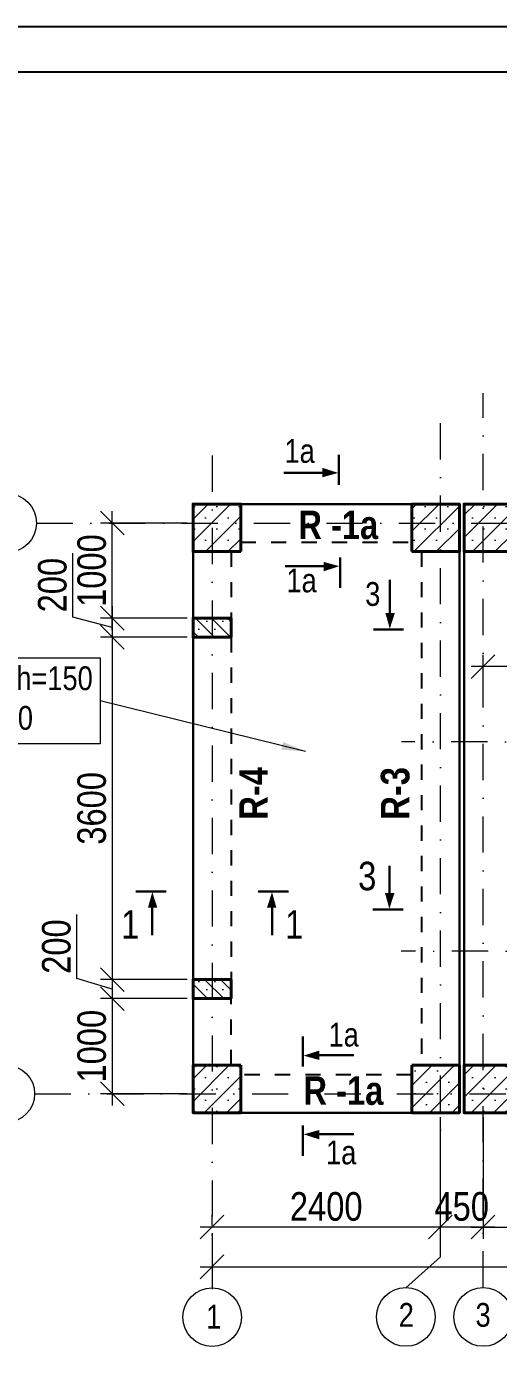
# Model space of a CAD drawing. Header units: millimetres. Extents: x -149347 to 251215, y -2929184 to -2541447.
# Drawn here: x 26307 to 31273, y -2567717 to -2553837 of the extents above; entities that cross this region are included whole.
import ezdxf

# ---------------------------------------------------------------- set-up
doc = ezdxf.new("R2010")
doc.units = ezdxf.units.MM
for name, pattern in [('CENTER', [1524, 952.5, -190.5, 190.5, -190.5]), ('DASHDOTX2', [50.8, 25.4, -12.7, 0, -12.7]), ('HIDDEN', [4, 2, -2]), ('осевая', [50.8, 31.75, -6.35, 6.35, -6.35])]:
    doc.linetypes.add(name, pattern=pattern)
for name, color, linetype, lineweight in [('Калонлар', 2, 'Continuous', 40), ('колонна', 6, 'Continuous', 40), ('оси', 65, 'осевая', 9), ('размер', 2, 'Continuous', 13)]:
    doc.layers.add(name, color=color, linetype=linetype, lineweight=lineweight)
doc.styles.add('style1', font='A3TI(LA).TTF', dxfattribs={"height": 400})
doc.styles.add('style6', font='ARIALN.TTF', dxfattribs={"height": 300})
doc.styles.add('yazitipi', font='ARIALN.TTF')
doc.dimstyles.new('DIM_100', dxfattribs={"dimscale": 100, "dimtxt": 250, "dimasz": 2.5, "dimexe": 1.25, "dimexo": 0.625, "dimtad": 1, "dimdec": 0, "dimtxsty": 'style1', "dimblk": 'OBLIQUE', "dimcen": 2.5, "dimdle": 1.25, "dimclrd": 251, "dimclre": 251, "dimaunit": 1, "dimadec": 3, "dimazin": 0, "dimtfac": 1, "dimtdec": 0, "dimtmove": 1, "dimatfit": 3, "dimfxl": 1.25, "dimlwd": 5, "dimlwe": 5, "dimarcsym": 0})
doc.dimstyles.new('sevda', dxfattribs={"dimscale": 100, "dimtxt": 2.8, "dimasz": 2.5, "dimexe": 1.25, "dimexo": 0.625, "dimtad": 1, "dimtxsty": 'yazitipi', "dimblk": 'OBLIQUE', "dimcen": 2.5, "dimclrd": 253, "dimclre": 253, "dimclrt": 73, "dimaunit": 1, "dimadec": 3, "dimazin": 0, "dimtfac": 1, "dimtmove": 1, "dimatfit": 3, "dimfxl": 1, "dimlwd": 9, "dimlwe": 9, "dimarcsym": 0})
pattern_1 = [(315, (398554.55, -2615319.86), (84.1899, 84.1899), []), (315, (398554.55, -2615404.05), (84.1899, 84.1899), [0, -119.0625])]

# ---------------------------------------------------------------- blocks, each defined once
blk = doc.blocks.new('mekteb')
at = {"color": 0, "lineweight": 25}
blk.add_line((99643, -1821466), (139843, -1821466), dxfattribs=at)
at = {"color": 0, "lineweight": 25, "ltscale": 15}
blk.add_line((139343, -1821966), (101643, -1821966), dxfattribs=at)
blk = doc.blocks.new('_Oblique')
at = {"color": 0, "linetype": 'ByBlock', "lineweight": -2}
blk.add_line((-0.5, -0.5), (0.5, 0.5), dxfattribs=at)
blk = doc.blocks.new('*D414')
at = {"color": 251, "lineweight": 5, "ltscale": 50, "transparency": 16777216}
for p, q in [((31110, -2565808), (31110, -2566585)), ((37110, -2565808), (37110, -2566585))]:
    blk.add_line(p, q, dxfattribs=at)
at = {"color": 251, "linetype": 'ByBlock', "lineweight": 5, "ltscale": 50, "transparency": 16777216}
blk.add_line((30985, -2566460), (37235, -2566460), dxfattribs=at)
at = {"layer": 'Defpoints', "color": 0, "lineweight": 15, "ltscale": 50, "transparency": 16777216}
for p in [(31110, -2565746), (37110, -2565746), (37110, -2566460)]:
    blk.add_point(p, dxfattribs=at)
at = {"color": 251, "lineweight": 5, "ltscale": 50, "transparency": 16777216, "xscale": 250, "yscale": 250, "zscale": 250, "rotation": 180}
blk.add_blockref('_Oblique', (31110, -2566460), dxfattribs=at)
at = {"color": 251, "lineweight": 5, "ltscale": 50, "transparency": 16777216, "xscale": 250, "yscale": 250, "zscale": 250}
blk.add_blockref('_Oblique', (37110, -2566460), dxfattribs=at)
at = {"color": 0, "lineweight": 15, "ltscale": 50, "transparency": 16777216, "insert": (34110, -2566270), "char_height": 300, "attachment_point": 5, "style": 'style6'}
blk.add_mtext('{\\H0.83333x;6000}', dxfattribs=at)
blk = doc.blocks.new('*D392')
at = {"color": 251, "lineweight": 5, "ltscale": 50, "transparency": 16777216}
for p, q in [((30660, -2565667), (30660, -2566585)), ((28260, -2566444), (28260, -2566335))]:
    blk.add_line(p, q, dxfattribs=at)
at = {"color": 251, "linetype": 'ByBlock', "lineweight": 5, "ltscale": 50, "transparency": 16777216}
blk.add_line((30785, -2566460), (28135, -2566460), dxfattribs=at)
at = {"layer": 'Defpoints', "color": 0, "lineweight": 15, "ltscale": 50, "transparency": 16777216}
for p in [(30660, -2565604), (28260, -2566460), (28260, -2566507)]:
    blk.add_point(p, dxfattribs=at)
at = {"color": 251, "lineweight": 5, "ltscale": 50, "transparency": 16777216, "xscale": 250, "yscale": 250, "zscale": 250, "rotation": 180}
blk.add_blockref('_Oblique', (28260, -2566460), dxfattribs=at)
at = {"color": 251, "lineweight": 5, "ltscale": 50, "transparency": 16777216, "xscale": 250, "yscale": 250, "zscale": 250}
blk.add_blockref('_Oblique', (30660, -2566460), dxfattribs=at)
at = {"color": 0, "lineweight": 15, "ltscale": 50, "transparency": 16777216, "insert": (29460, -2566245), "char_height": 300, "attachment_point": 5, "style": 'style6'}
blk.add_mtext('2400', dxfattribs=at)
blk = doc.blocks.new('*D393')
at = {"color": 251, "lineweight": 5, "ltscale": 50, "transparency": 16777216}
for p, q in [((30660, -2565303), (30660, -2566585)), ((31110, -2565303), (31110, -2566585))]:
    blk.add_line(p, q, dxfattribs=at)
at = {"color": 251, "linetype": 'ByBlock', "lineweight": 5, "ltscale": 50, "transparency": 16777216}
blk.add_line((31235, -2566460), (30535, -2566460), dxfattribs=at)
at = {"layer": 'Defpoints', "color": 0, "lineweight": 15, "ltscale": 50, "transparency": 16777216}
for p in [(30660, -2565240), (31110, -2565240), (30660, -2566460)]:
    blk.add_point(p, dxfattribs=at)
at = {"color": 251, "lineweight": 5, "ltscale": 50, "transparency": 16777216, "xscale": 250, "yscale": 250, "zscale": 250, "rotation": 180}
blk.add_blockref('_Oblique', (30660, -2566460), dxfattribs=at)
at = {"color": 251, "lineweight": 5, "ltscale": 50, "transparency": 16777216, "xscale": 250, "yscale": 250, "zscale": 250}
blk.add_blockref('_Oblique', (31110, -2566460), dxfattribs=at)
at = {"color": 0, "lineweight": 15, "ltscale": 50, "transparency": 16777216, "insert": (30885, -2566245), "char_height": 300, "attachment_point": 5, "style": 'style6'}
blk.add_mtext('450', dxfattribs=at)
blk = doc.blocks.new('*D394')
at = {"color": 251, "lineweight": 5, "ltscale": 50, "transparency": 16777216}
for p, q in [((27998, -2559058), (27085, -2559058)), ((27998, -2560058), (27085, -2560058))]:
    blk.add_line(p, q, dxfattribs=at)
at = {"color": 251, "linetype": 'ByBlock', "lineweight": 5, "ltscale": 50, "transparency": 16777216}
blk.add_line((27210, -2560183), (27210, -2558933), dxfattribs=at)
at = {"layer": 'Defpoints', "color": 0, "lineweight": 15, "ltscale": 50, "transparency": 16777216}
for p in [(27210, -2559058), (28060, -2559058), (28060, -2560058)]:
    blk.add_point(p, dxfattribs=at)
at = {"color": 251, "lineweight": 5, "ltscale": 50, "transparency": 16777216, "xscale": 250, "yscale": 250, "zscale": 250}
for p, rotation in [((27210, -2559058), 90), ((27210, -2560058), 270)]:
    blk.add_blockref('_Oblique', p, dxfattribs=dict(at, rotation=rotation))
at = {"color": 0, "lineweight": 15, "ltscale": 50, "transparency": 16777216, "insert": (26995, -2559558), "char_height": 300, "attachment_point": 5, "rotation": 90, "style": 'style6'}
blk.add_mtext('1000', dxfattribs=at)
blk = doc.blocks.new('*D395')
at = {"color": 251, "linetype": 'ByBlock', "lineweight": 5, "ltscale": 50, "transparency": 16777216}
for p, q in [((26797, -2560047), (26797, -2559375)), ((27210, -2559933), (27210, -2560383)), ((27210, -2560158), (26797, -2560047))]:
    blk.add_line(p, q, dxfattribs=at)
at = {"color": 251, "lineweight": 5, "ltscale": 50, "transparency": 16777216}
for p, q in [((27998, -2560058), (27085, -2560058)), ((27998, -2560258), (27085, -2560258))]:
    blk.add_line(p, q, dxfattribs=at)
at = {"layer": 'Defpoints', "color": 0, "lineweight": 15, "ltscale": 50, "transparency": 16777216}
for p in [(28060, -2560058), (27210, -2560258), (28060, -2560258)]:
    blk.add_point(p, dxfattribs=at)
at = {"color": 251, "lineweight": 5, "ltscale": 50, "transparency": 16777216, "xscale": 250, "yscale": 250, "zscale": 250}
for p, rotation in [((27210, -2560058), 90), ((27210, -2560258), 270)]:
    blk.add_blockref('_Oblique', p, dxfattribs=dict(at, rotation=rotation))
at = {"color": 0, "lineweight": 15, "ltscale": 50, "transparency": 16777216, "insert": (26581, -2559711), "char_height": 300, "attachment_point": 5, "rotation": 90, "style": 'style6'}
blk.add_mtext('200', dxfattribs=at)
blk = doc.blocks.new('*D396')
at = {"color": 251, "linetype": 'ByBlock', "lineweight": 5, "ltscale": 50, "transparency": 16777216}
blk.add_line((27210, -2560133), (27210, -2563983), dxfattribs=at)
at = {"color": 251, "lineweight": 5, "ltscale": 50, "transparency": 16777216}
for p, q in [((27998, -2560258), (27085, -2560258)), ((27998, -2563858), (27085, -2563858))]:
    blk.add_line(p, q, dxfattribs=at)
at = {"layer": 'Defpoints', "color": 0, "lineweight": 15, "ltscale": 50, "transparency": 16777216}
for p in [(28060, -2560258), (27210, -2563858), (28060, -2563858)]:
    blk.add_point(p, dxfattribs=at)
at = {"color": 251, "lineweight": 5, "ltscale": 50, "transparency": 16777216, "xscale": 250, "yscale": 250, "zscale": 250}
for p, rotation in [((27210, -2560258), 90), ((27210, -2563858), 270)]:
    blk.add_blockref('_Oblique', p, dxfattribs=dict(at, rotation=rotation))
at = {"color": 0, "lineweight": 15, "ltscale": 50, "transparency": 16777216, "insert": (26995, -2562058), "char_height": 300, "attachment_point": 5, "rotation": 90, "style": 'style6'}
blk.add_mtext('3600', dxfattribs=at)
blk = doc.blocks.new('*D397')
at = {"color": 251, "linetype": 'ByBlock', "lineweight": 5, "ltscale": 50, "transparency": 16777216}
for p, q in [((26839, -2563847), (26839, -2563175)), ((27210, -2563733), (27210, -2564183)), ((27210, -2563958), (26839, -2563847))]:
    blk.add_line(p, q, dxfattribs=at)
at = {"color": 251, "lineweight": 5, "ltscale": 50, "transparency": 16777216}
for p, q in [((27998, -2563858), (27085, -2563858)), ((27998, -2564058), (27085, -2564058))]:
    blk.add_line(p, q, dxfattribs=at)
at = {"layer": 'Defpoints', "color": 0, "lineweight": 15, "ltscale": 50, "transparency": 16777216}
for p in [(28060, -2563858), (27210, -2564058), (28060, -2564058)]:
    blk.add_point(p, dxfattribs=at)
at = {"color": 251, "lineweight": 5, "ltscale": 50, "transparency": 16777216, "xscale": 250, "yscale": 250, "zscale": 250}
for p, rotation in [((27210, -2563858), 90), ((27210, -2564058), 270)]:
    blk.add_blockref('_Oblique', p, dxfattribs=dict(at, rotation=rotation))
at = {"color": 0, "lineweight": 15, "ltscale": 50, "transparency": 16777216, "insert": (26623, -2563511), "char_height": 300, "attachment_point": 5, "rotation": 90, "style": 'style6'}
blk.add_mtext('200', dxfattribs=at)
blk = doc.blocks.new('*D398')
at = {"color": 251, "linetype": 'ByBlock', "lineweight": 5, "ltscale": 50, "transparency": 16777216}
blk.add_line((27210, -2563933), (27210, -2565183), dxfattribs=at)
at = {"color": 251, "lineweight": 5, "ltscale": 50, "transparency": 16777216}
for p, q in [((27998, -2564058), (27085, -2564058)), ((27998, -2565058), (27085, -2565058))]:
    blk.add_line(p, q, dxfattribs=at)
at = {"layer": 'Defpoints', "color": 0, "lineweight": 15, "ltscale": 50, "transparency": 16777216}
for p in [(28060, -2564058), (27210, -2565058), (28060, -2565058)]:
    blk.add_point(p, dxfattribs=at)
at = {"color": 251, "lineweight": 5, "ltscale": 50, "transparency": 16777216, "xscale": 250, "yscale": 250, "zscale": 250}
for p, rotation in [((27210, -2564058), 90), ((27210, -2565058), 270)]:
    blk.add_blockref('_Oblique', p, dxfattribs=dict(at, rotation=rotation))
at = {"color": 0, "lineweight": 15, "ltscale": 50, "transparency": 16777216, "insert": (26995, -2564558), "char_height": 300, "attachment_point": 5, "rotation": 90, "style": 'style6'}
blk.add_mtext('1000', dxfattribs=at)
blk = doc.blocks.new('*D412')
at = {"color": 251, "lineweight": 5, "ltscale": 50, "transparency": 16777216}
for p, q in [((31110, -2560751), (31110, -2560442)), ((33560, -2560841), (33560, -2560442))]:
    blk.add_line(p, q, dxfattribs=at)
at = {"color": 251, "linetype": 'ByBlock', "lineweight": 5, "ltscale": 50, "transparency": 16777216}
blk.add_line((33685, -2560567), (30985, -2560567), dxfattribs=at)
at = {"layer": 'Defpoints', "color": 0, "lineweight": 15, "ltscale": 50, "transparency": 16777216}
for p in [(31110, -2560567), (31110, -2560814), (33560, -2560903)]:
    blk.add_point(p, dxfattribs=at)
at = {"color": 251, "lineweight": 5, "ltscale": 50, "transparency": 16777216, "xscale": 250, "yscale": 250, "zscale": 250, "rotation": 180}
blk.add_blockref('_Oblique', (31110, -2560567), dxfattribs=at)
at = {"color": 251, "lineweight": 5, "ltscale": 50, "transparency": 16777216, "xscale": 250, "yscale": 250, "zscale": 250}
blk.add_blockref('_Oblique', (33560, -2560567), dxfattribs=at)
at = {"color": 0, "lineweight": 15, "ltscale": 50, "transparency": 16777216, "insert": (32335, -2560377), "char_height": 300, "attachment_point": 5, "style": 'style6'}
blk.add_mtext('{\\H0.83333x;2450}', dxfattribs=at)
blk = doc.blocks.new('*D423')
at = {"color": 251, "lineweight": 5, "ltscale": 50, "transparency": 16777216}
for p, q in [((28260, -2566523), (28260, -2567003)), ((37110, -2566523), (37110, -2567003))]:
    blk.add_line(p, q, dxfattribs=at)
at = {"color": 251, "linetype": 'ByBlock', "lineweight": 5, "ltscale": 50, "transparency": 16777216}
blk.add_line((28135, -2566878), (37235, -2566878), dxfattribs=at)
at = {"layer": 'Defpoints', "color": 0, "lineweight": 15, "ltscale": 50, "transparency": 16777216}
for p in [(28260, -2566460), (37110, -2566460), (37110, -2566878)]:
    blk.add_point(p, dxfattribs=at)
at = {"color": 251, "lineweight": 5, "ltscale": 50, "transparency": 16777216, "xscale": 250, "yscale": 250, "zscale": 250, "rotation": 180}
blk.add_blockref('_Oblique', (28260, -2566878), dxfattribs=at)
at = {"color": 251, "lineweight": 5, "ltscale": 50, "transparency": 16777216, "xscale": 250, "yscale": 250, "zscale": 250}
blk.add_blockref('_Oblique', (37110, -2566878), dxfattribs=at)
at = {"color": 0, "lineweight": 15, "ltscale": 50, "transparency": 16777216, "insert": (32685, -2566688), "char_height": 300, "attachment_point": 5, "style": 'style6'}
blk.add_mtext('{\\H0.83333x;8850}', dxfattribs=at)

msp = doc.modelspace()

# ---------------------------------------------------------------- hatches: boundary and pattern name
at = {"lineweight": 15, "ltscale": 50}
h = msp.add_hatch(dxfattribs=at)
h.set_pattern_fill('SACNCR', color=4, scale=70)
h.set_pattern_definition([(45, (-773413.93, 22024.3), (-117.865862, 117.865862), []), (45, (-773296.07, 22024.3), (-117.865862, 117.865862), [0, -166.6875])])
h.paths.add_polyline_path([(28560.43563, -2559358.09921), (28060.43563, -2559358.09921), (28060.43563, -2558858.09921), (28560.43563, -2558858.09921)])
h = msp.add_hatch(dxfattribs=at)
h.set_pattern_fill('SACNCR', color=4, scale=70)
h.set_pattern_definition([(45, (-763913.93, 22024.3), (-117.865862, 117.865862), []), (45, (-763796.07, 22024.3), (-117.865862, 117.865862), [0, -166.6875])])
h.paths.add_polyline_path([(30860.43563, -2559358.09921), (30360.43563, -2559358.09921), (30360.43563, -2558858.09921), (30860.43563, -2558858.09921)])
h = msp.add_hatch(dxfattribs=at)
h.set_pattern_fill('SACNCR', color=4, scale=70)
h.set_pattern_definition([(45, (-776263.93, 22024.3), (-117.865862, 117.865862), []), (45, (-776146.07, 22024.3), (-117.865862, 117.865862), [0, -166.6875])])
h.paths.add_polyline_path([(31410.43563, -2559358.09921), (30910.43563, -2559358.09921), (30910.43563, -2558858.09921), (31410.43563, -2558858.09921)])
h = msp.add_hatch(dxfattribs=at)
h.set_pattern_fill('SACNCR', color=4, scale=70)
h.set_pattern_definition([(45, (-773413.93, 27924.3), (-117.865862, 117.865862), []), (45, (-773296.07, 27924.3), (-117.865862, 117.865862), [0, -166.6875])])
h.paths.add_polyline_path([(28560.43563, -2565258.09921), (28060.43563, -2565258.09921), (28060.43563, -2564758.09921), (28560.43563, -2564758.09921)])
h = msp.add_hatch(dxfattribs=at)
h.set_pattern_fill('SACNCR', color=4, scale=70)
h.set_pattern_definition([(45, (-769913.93, 28584.16), (-117.865862, 117.865862), []), (45, (-769796.07, 28584.16), (-117.865862, 117.865862), [0, -166.6875])])
h.paths.add_polyline_path([(30360.43563, -2565258.09921), (30860.43563, -2565258.09921), (30860.43563, -2564758.09921), (30360.43563, -2564758.09921)])
h = msp.add_hatch(dxfattribs=at)
h.set_pattern_fill('SACNCR', color=4, scale=70)
h.set_pattern_definition([(45, (-776263.93, 27924.3), (-117.865862, 117.865862), []), (45, (-776146.07, 27924.3), (-117.865862, 117.865862), [0, -166.6875])])
h.paths.add_polyline_path([(31410.43563, -2565258.09921), (30910.43563, -2565258.09921), (30910.43563, -2564758.09921), (31410.43563, -2564758.09921)])
at = {"layer": 'размер'}
h = msp.add_hatch(dxfattribs=at)
h.set_pattern_fill('SACNCR', color=256, scale=50, angle=270, style=0)
h.set_pattern_definition(pattern_1)
h.paths.add_polyline_path([(28060.43563, -2560058.09921), (28060.43563, -2560258.09921), (28460.43563, -2560258.09921), (28460.43563, -2560058.09921)])
h = msp.add_hatch(dxfattribs=at)
h.set_pattern_fill('SACNCR', color=256, scale=50, angle=270, style=0)
h.set_pattern_definition(pattern_1)
h.paths.add_polyline_path([(28060.43563, -2564058.09921), (28060.43563, -2563858.09921), (28460.43563, -2563858.09921), (28460.43563, -2564058.09921)])

# ---------------------------------------------------------------- linework, layer by layer
at = {"color": 1, "linetype": 'DASHDOTX2', "lineweight": 13, "ltscale": 15}
for p, q in [((31110.43563, -2567095.50308), (31110.43563, -2557691.3932)), ((30660.43563, -2566771.6462), (30660.43563, -2557891.3932)), ((28260.43563, -2558347.81574), (28260.43563, -2567175.97752)), ((26413.54769, -2559058.09921), (39127.88932, -2559058.09921)), ((26393.6768, -2565058.09921), (39127.88932, -2565058.09921))]:
    msp.add_line(p, q, dxfattribs=at)
at = {"lineweight": 30}
for p, q in [((29592.25348, -2558656.9568), (29592.25348, -2558339.55841)), ((29420.32333, -2558530.88099), (29015.267, -2558530.88099)), ((29607.79614, -2559421.58736), (29607.79614, -2559738.98575)), ((29432.45663, -2559512.24308), (29027.4003, -2559512.24308)), ((30128.64909, -2560004.30083), (30128.64909, -2559653.75647)), ((29956.2145, -2560176.23098), (30273.61289, -2560176.23098)), ((30124.05451, -2562948.67826), (30124.05451, -2562662.31568)), ((27458.53869, -2562931.20676), (27775.93708, -2562931.20676)), ((29062.33256, -2562931.20676), (28744.93417, -2562931.20676)), ((27630.97329, -2563103.13691), (27630.97329, -2563389.49949)), ((28889.89797, -2563103.13691), (28889.89797, -2563389.49949)), ((29951.61991, -2563120.60842), (30269.0183, -2563120.60842)), ((29215.52189, -2564773.02592), (29215.52189, -2564455.62753)), ((29387.45204, -2564654.00759), (29750.1203, -2564654.00759)), ((29215.52189, -2565392.74348), (29215.52189, -2565710.14187)), ((29387.45204, -2565484.99372), (29750.1203, -2565484.99372))]:
    msp.add_line(p, q, dxfattribs=at)
at = {"linetype": 'HIDDEN', "lineweight": 25, "ltscale": 80}
for points in [[(28460.43563, -2559358.09921), (28460.43563, -2560058.09921), (28060.43563, -2560058.09921), (28060.43563, -2558858.09921), (28260.43563, -2558858.09921)], [(30460.43563, -2558858.09921), (28260.43563, -2558858.09921)], [(28560.43563, -2559258.09921), (30360.43563, -2559258.09921)], [(30860.43563, -2564858.09921), (30860.43563, -2564858.09921), (30860.43563, -2559258.09921)], [(30460.43563, -2559358.09921), (30460.43563, -2564758.09921)], [(28460.43563, -2564758.09921), (28460.43563, -2564058.09921), (28060.43563, -2564058.09921), (28060.43563, -2565258.09921), (28060.43563, -2565258.09921)], [(30360.43563, -2564858.09921), (28560.43563, -2564858.09921)], [(28060.43563, -2565258.09921), (30460.43563, -2565258.09921)]]:
    msp.add_lwpolyline(points, dxfattribs=at)
at = {"color": 3, "lineweight": 30}
msp.add_lwpolyline([(28060.43563, -2558858.09921), (30860.43563, -2558858.09921), (30860.43563, -2565258.09921), (28060.43563, -2565258.09921)], close=True, dxfattribs=at)
at = {"color": 1, "lineweight": 15, "ltscale": 15}
for points in [[(30860.43563, -2558858.09921), (28060.43563, -2558858.09921), (28060.43563, -2565258.09921), (30860.43563, -2565258.09921)], [(37310.43563, -2558858.09921), (30910.43563, -2558858.09921), (30910.43563, -2565258.09921), (37310.43563, -2565258.09921)]]:
    msp.add_lwpolyline(points, close=True, dxfattribs=at)
at = {"color": 3, "lineweight": 30}
msp.add_lwpolyline([(30910.43563, -2564758.09921), (30910.43563, -2559358.09921)], dxfattribs=at)
at = {"linetype": 'HIDDEN', "lineweight": 25, "ltscale": 80}
msp.add_lwpolyline([(28060.43563, -2560258.09921), (28460.43563, -2560258.09921), (28460.43563, -2563858.09921), (28060.43563, -2563858.09921)], close=True, dxfattribs=at)
at = {"color": 0, "lineweight": 5, "ltscale": 15}
msp.add_lwpolyline([(25036.89836, -2560474.42583), (27081.69333, -2560474.42583), (27081.69333, -2561378.80986), (25036.89836, -2561378.80986)], close=True, dxfattribs=at)
at = {"color": 1, "linetype": 'DASHDOTX2', "lineweight": 13, "ltscale": 15}
for points in [[(38013.42488, -2561358.09921), (30252.67818, -2561358.09921)], [(38020.43275, -2563558.09921), (30247.72621, -2563558.09921)]]:
    msp.add_lwpolyline(points, dxfattribs=at)
at = {"color": 231, "lineweight": 15, "ltscale": 50}
for centre, radius in [((26103.20715, -2559058.09921), 310.34053), ((26093.27171, -2565058.09921), 300.40509), ((28260.43563, -2567407.50256), 309.16622), ((30297.48609, -2567404.6693), 309.16622), ((31110.43563, -2567404.6693), 309.16622)]:
    msp.add_circle(centre, radius, dxfattribs=at)
at = {"lineweight": 30}
for points in [[(29420.32333, -2558477.76752), (29585.69833, -2558530.88099), (29420.32333, -2558576.82566)], [(29432.45663, -2559565.35655), (29597.83163, -2559512.24308), (29432.45663, -2559466.29841)], [(30181.76256, -2560004.30083), (30128.64909, -2560169.67583), (30082.70442, -2560004.30083)], [(27684.08676, -2563103.13691), (27630.97329, -2562937.76191), (27585.02862, -2563103.13691)], [(28836.7845, -2563103.13691), (28889.89797, -2562937.76191), (28935.84264, -2563103.13691)], [(30177.16798, -2562948.67826), (30124.05451, -2563114.05326), (30078.10984, -2562948.67826)], [(29387.45204, -2564604.47852), (29222.07704, -2564657.59199), (29387.45204, -2564703.53666)], [(29387.45204, -2565538.10719), (29222.07704, -2565484.99372), (29387.45204, -2565439.04905)]]:
    msp.add_solid(points, dxfattribs=at)
at = {"layer": 'Калонлар', "color": 1}
for points in [[(28560.43563, -2559358.09921), (28560.43563, -2558858.09921), (28060.43563, -2558858.09921), (28060.43563, -2559358.09921)], [(30360.43563, -2559358.09921), (30360.43563, -2558858.09921), (30860.43563, -2558858.09921), (30860.43563, -2559358.09921)], [(31410.43563, -2559358.09921), (31410.43563, -2558858.09921), (30910.43563, -2558858.09921), (30910.43563, -2559358.09921)], [(28560.43563, -2564758.09921), (28560.43563, -2565258.09921), (28060.43563, -2565258.09921), (28060.43563, -2564758.09921)], [(30360.43563, -2564758.09921), (30360.43563, -2565258.09921), (30860.43563, -2565258.09921), (30860.43563, -2564758.09921)], [(31410.43563, -2564758.09921), (31410.43563, -2565258.09921), (30910.43563, -2565258.09921), (30910.43563, -2564758.09921)]]:
    msp.add_lwpolyline(points, close=True, dxfattribs=at)
at = {"layer": 'колонна'}
for points in [[(28460.43563, -2560058.09921), (28460.43563, -2560258.09921), (28060.43563, -2560258.09921), (28060.43563, -2560058.09921), (28460.43563, -2560058.09921)], [(28460.43563, -2564058.09921), (28460.43563, -2563858.09921), (28060.43563, -2563858.09921), (28060.43563, -2564058.09921), (28460.43563, -2564058.09921)]]:
    msp.add_lwpolyline(points, dxfattribs=at)
at = {"layer": 'оси', "color": 59, "linetype": 'CENTER', "ltscale": 20, "true_color": 0x5c5330}
msp.add_line((30297.48609, -2567099.6048), (30660.43563, -2566771.6462), dxfattribs=at)

# ---------------------------------------------------------------- block references
at = {"lineweight": 15, "xscale": 0.9604837554369011, "yscale": 0.9604837554369011, "zscale": 0.9604837554369011}
msp.add_blockref('mekteb', (-73827.0471, -804348.37509), dxfattribs=at)

# ---------------------------------------------------------------- texts
at = {"lineweight": 9, "char_height": 300, "width": 5396.4038597, "style": 'style6'}
for s, insert, attachment_point in [(' {\\fArial Narrow|b0|i0|c238|p34;\\H0.83333x;1a}', (29339.96588, -2558174.77517), 3), (' {\\fArial Narrow|b0|i0|c238|p34;\\H0.83333x;1a}', (29360.38859, -2559536.62524), 3), (' {\\fArial Narrow|b0|i0|c238|p34;\\H0.83333x;3}', (30029.04, -2559932.4576), 9), ('{\\fArial Narrow|b0|i0|c238|p34;3}', (29987.02293, -2562923.3403), 9), ('{\\fArial Narrow|b0|i0|c238|p34;1}', (27493.94171, -2563128.47487), 3), ('{\\fArial Narrow|b0|i0|c238|p34;1}', (29026.92955, -2563128.47487), 1), ('{\\fArial Narrow|b0|i0|c238|p34;\\H0.83333x;1a}', (29484.50329, -2564565.12179), 7), ('{\\fArial Narrow|b0|i0|c238|p34;\\H0.83333x;1a}', (29458.13092, -2565550.27521), 1)]:
    msp.add_mtext(s, dxfattribs=dict(at, insert=insert, attachment_point=attachment_point))
at = {"color": 2, "char_height": 300, "width": 2943.4782149, "attachment_point": 7, "style": 'style6'}
for s, insert in [('{\\fArial Narrow|b1|i0|c204|p34;R\\fArial Narrow|b1|i0|c238|p34; -1a}', (29166.71351, -2559231.03935)), ('{\\fArial Narrow|b1|i0|c238|p34;R -1a}', (29220.5017, -2565178.97329))]:
    msp.add_mtext(s, dxfattribs=dict(at, insert=insert))
at = {"color": 0, "ltscale": 3, "insert": (25166.27321, -2560564.83279), "char_height": 300, "width": 2418.9425348, "attachment_point": 1, "style": 'style6'}
msp.add_mtext('{\\H0.83333x;Mtv-\\fArial Narrow|b0|i0|c238|p34;1a  h=150   \\P       -0.10}', dxfattribs=at)
at = {"color": 2, "char_height": 300, "width": 2943.4782149, "attachment_point": 7, "rotation": 90, "style": 'style6'}
for s, insert in [('{\\fArial Narrow|b1|i0|c238|p34;R-4}', (28845.30204, -2562177.12691)), ('{\\fArial Narrow|b1|i0|c238|p34;R-3}', (30339.42236, -2562177.12691))]:
    msp.add_mtext(s, dxfattribs=dict(at, insert=insert))
at = {"color": 231, "lineweight": 15, "ltscale": 50, "char_height": 250, "attachment_point": 1, "style": 'style6'}
for s, insert in [('{\\fArial Narrow|b0|i0|c238|p34;1}', (28197.23131, -2567277.22072)), ('{\\fArial Narrow|b0|i0|c238|p34;2}', (30222.64954, -2567258.19615)), ('{\\fArial Narrow|b0|i0|c238|p34;3}', (31030.22731, -2567258.11568))]:
    msp.add_mtext_dynamic_manual_height_columns(s, width=157.5516269, gutter_width=12.5, heights=[0], dxfattribs=dict(at, insert=insert))

# ---------------------------------------------------------------- dimensions: what is measured, and where the dimension line sits
at = {"color": 231, "lineweight": 15, "ltscale": 50}
for base, p1, p2, picture, middle in [((27210.46619, -2559058.09921), (28060.43563, -2560058.09921), (28060.43563, -2559058.09921), '*D394', (26994.79429, -2559558.09921)), ((27210.46619, -2563858.09921), (28060.43563, -2560258.09921), (28060.43563, -2563858.09921), '*D396', (26994.79429, -2562058.09921)), ((27210.46619, -2564058.09921), (28060.43563, -2563858.09921), (28060.43563, -2564058.09921), '*D397', (26622.8724, -2563784.02264)), ((27210.46619, -2565058.09921), (28060.43563, -2564058.09921), (28060.43563, -2565058.09921), '*D398', (26994.79429, -2564558.09921))]:
    dim = msp.add_linear_dim(base=base, p1=p1, p2=p2, angle=90, dimstyle='DIM_100', override={"dimtxsty": 'style6'}, dxfattribs=at)
    dim.commit()
    dim.dimension.update_dxf_attribs({"geometry": picture, "text_midpoint": middle})
for base, p1, p2, angle, picture, middle in [((27210.46619, -2560258.09921), (28060.43563, -2560058.09921), (28060.43563, -2560258.09921), 90, '*D395', (26796.77932, -2559984.02264)), ((30660.43563, -2566460.31697), (31110.43563, -2565240.43812), (30660.43563, -2565240.43812), 180, '*D393', (30885.43563, -2566460.31697)), ((28260.43563, -2566460.31697), (30660.43563, -2565604.0966), (28260.43563, -2566506.60136), 180, '*D392', (29460.43563, -2566460.31697))]:
    dim = msp.add_linear_dim(base=base, p1=p1, p2=p2, angle=angle, dimstyle='DIM_100', override={"dimtxsty": 'style6'}, dxfattribs=at)
    dim.commit()
    dim.dimension.update_dxf_attribs({"geometry": picture, "text_midpoint": middle, "dimtype": 160})
for base, p1, p2, angle, picture, middle in [((31110.43563, -2560567.33561), (33560.43563, -2560903.19519), (31110.43563, -2560813.97266), 180, '*D412', (32335.43563, -2560377.19287)), ((37110.43563, -2566460.31697), (31110.43563, -2565745.77098), (37110.43563, -2565745.77098), 0, '*D414', (34110.43563, -2566270.17423))]:
    dim = msp.add_linear_dim(base=base, p1=p1, p2=p2, angle=angle, text='{\\H0.83333x;<>}', dimstyle='DIM_100', override={"dimtxsty": 'style6'}, dxfattribs=at)
    dim.commit()
    dim.dimension.update_dxf_attribs({"geometry": picture, "text_midpoint": middle})
dim = msp.add_linear_dim(base=(37110.43563, -2566877.81876), p1=(28260.43563, -2566460.31697), p2=(37110.43563, -2566460.31697), text='{\\H0.83333x;<>}', dimstyle='DIM_100', override={"dimtxsty": 'style6'}, dxfattribs=at)
dim.commit()
dim.dimension.update_dxf_attribs({"geometry": '*D423', "text_midpoint": (32685.43563, -2566687.67602)})

# ---------------------------------------------------------------- leaders
at = {"color": 1, "lineweight": 15, "ltscale": 15}
msp.add_leader([(29240.56423, -2561459.73286), (27081.69333, -2560926.61784)], dimstyle='sevda', override={"dimgap": 0.625, "dimtad": 0}, dxfattribs=at)

doc.saveas('drawing.dxf')
